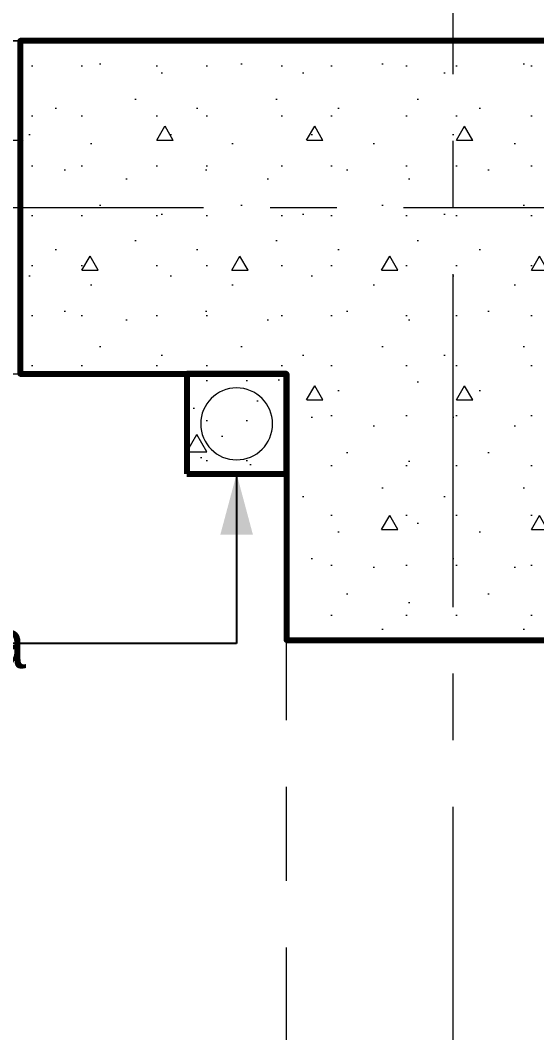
# Model space of a CAD drawing. Header units: inches. Extents: x -38 to 5698, y -33 to 92.
# Drawn here: x 228.67 to 229.446, y 38.411 to 39.931 of the extents above; entities that cross this region are included whole.
import ezdxf

# ---------------------------------------------------------------- set-up
doc = ezdxf.new("R2010")
doc.units = ezdxf.units.IN
doc.header["$MEASUREMENT"] = 0
for name, pattern in [('Hidden Line', [0.195611, 0.141111, -0.0545]), ('Punto & Raya', [0.65, 0.5, -0.075, 0, -0.075]), ('Rayas', [0.282222, 0.141111, -0.141111])]:
    doc.linetypes.add(name, pattern=pattern)
for name, color, linetype in [('02 _ ARQ _ ALB _ Ejes Generales', 7, 'Continuous'), ('02 _ ARQ _ ZON _ Espacio.3D', 7, 'Continuous'), ('08 _ STR _ EXT _ 06 Columnas', 7, 'Continuous'), ('08 _ STR _ EXT _ 07 Losa Aligerada', 7, 'Continuous'), ('08 _ STR _ EXT _ 09 Vigas', 7, 'Continuous'), ('Estructura - 04 MURO', 253, 'Continuous'), ('Estructura - Carga', 7, 'Continuous'), ('MEP - HVAC', 7, 'Continuous'), ('Notas - Etiquetas', 251, 'Continuous')]:
    doc.layers.add(name, color=color, linetype=linetype)
doc.styles.add('Estilo_Generado_4', font='swisse.ttf')
doc.dimstyles.new('Estilo_Generado__8', dxfattribs={"dimtxt": 0.18, "dimasz": 0.0912, "dimexe": 0.18, "dimexo": 0.0625, "dimgap": 0, "dimtad": 0, "dimtih": 1, "dimtoh": 1, "dimdec": 4, "dimzin": 0, "dimdsep": 46, "dimcen": 0.09, "dimadec": 0, "dimazin": 0, "dimtfac": 1, "dimtdec": 4, "dimtmove": 0, "dimatfit": 3, "dimldrblk": 'ARROWHEAD_5', "dimfxl": 1, "dimtolj": 1, "dimtzin": 0, "dimarcsym": 0})

# ---------------------------------------------------------------- blocks, each defined once
blk = doc.blocks.new('ARROWHEAD_5')
at = {"linetype": 'Continuous', "lineweight": 0}
blk.add_hatch(color=0, dxfattribs=at).paths.add_polyline_path([(-1, 0.2679), (0, 0), (-1, -0.2679)])
at = {"color": 0, "linetype": 'Continuous', "lineweight": 0}
blk.add_line((0, 0), (-1, 0), dxfattribs=at)

msp = doc.modelspace()

# ---------------------------------------------------------------- hatches: boundary and pattern name
at = {"layer": '08 _ STR _ EXT _ 06 Columnas', "linetype": 'Continuous', "lineweight": 9}
h = msp.add_hatch(dxfattribs=at)
h.set_pattern_fill('HORMIGÓN_EN_MASA_0002', style=0, pattern_type=2)
h.set_pattern_definition([(0, (185.00002, 3e-09), (0, 0.3897114), [0.024375, -0.200625]), (0, (185.11252, 0.19486), (0, 0.3897114), [0.024375, -0.200625]), (60, (185.00002, 3e-09), (-0.3375, 0.1948557), [0.024375, -0.200625]), (60, (185.22502, 3e-09), (-0.3375, 0.1948557), [0.024375, -0.200625]), (120, (185.0244, 3e-09), (0.3375, 0.1948557), [0.024375, -0.200625]), (120, (185.2494, 3e-09), (0.3375, 0.1948557), [0.024375, -0.200625]), (0, (185.00002, 0.0375), (0, 0.075), [0, -0.075, 0, -0.1125]), (45, (185.03752, 0.0375), (-0.05303301, 0.05303301), [0, -0.05625, 0, -0.09375])])
h.paths.add_polyline_path([(229.57, 39), (229.57, 39.9), (228.67, 39.9), (228.67, 39.4), (229.07, 39.4), (229.07, 39)])
at = {"layer": 'Estructura - Carga', "linetype": 'Continuous', "lineweight": 13}
h = msp.add_hatch(dxfattribs=at)
h.set_pattern_fill('HORMIGÓN_ARMADO_0002', color=251, style=0, pattern_type=2)
h.set_pattern_definition([(0, (185.00002, 3e-09), (0, 0.3117692), [0.03, -0.15]), (0, (185.09002, 0.1559), (0, 0.3117692), [0.03, -0.15]), (60, (185.00002, 3e-09), (-0.27, 0.1558846), [0.03, -0.15]), (60, (185.18002, 3e-09), (-0.27, 0.1558846), [0.03, -0.15]), (120, (185.03002, 3e-09), (0.27, 0.1558846), [0.03, -0.15]), (120, (185.21002, 3e-09), (0.27, 0.1558846), [0.03, -0.15]), (0, (185.000023, 0.03), (0, 0.06), [0, -0.06, 0, -0.09]), (45, (185.030023, 0.03), (-0.04242641, 0.04242641), [0, -0.045, 0, -0.075])])
h.paths.add_polyline_path([(228.92, 39.25), (229.07, 39.25), (229.07, 39.4), (228.92, 39.4)])

# ---------------------------------------------------------------- linework, layer by layer
at = {"layer": '02 _ ARQ _ ALB _ Ejes Generales', "color": 252, "linetype": 'Punto & Raya', "lineweight": 13}
for p, q in [((229.32, 3.05), (229.32, 44.9)), ((190.8454, 39.65), (239.57, 39.65))]:
    msp.add_line(p, q, dxfattribs=at)
at = {"layer": '02 _ ARQ _ ZON _ Espacio.3D', "color": 254, "linetype": 'Continuous', "lineweight": 0, "flags": 128}
msp.add_lwpolyline([(229.57, 39), (229.07, 39), (229.07, 39.4), (228.67, 39.4), (228.67, 39.7505), (225.9306, 39.7505), (225.9306, 39.4), (225.7006, 39.4), (222.57, 39.4), (222.57, 39), (222.07, 39), (222.07, 39.4), (220.8488, 39.4004), (220.8493, 39.7505), (215.97, 39.7505), (215.97, 39.4), (215.57, 39.4), (215.57, 39), (215.07, 39), (215.07, 39.7505), (208.57, 39.7505), (208.57, 39), (205.07, 39)], dxfattribs=at)
at = {"layer": '08 _ STR _ EXT _ 06 Columnas', "color": 7, "linetype": 'Continuous', "lineweight": 80, "flags": 128}
msp.add_lwpolyline([(229.57, 39), (229.57, 39.9), (228.67, 39.9), (228.67, 39.4), (229.07, 39.4), (229.07, 39)], close=True, dxfattribs=at)
at = {"layer": '08 _ STR _ EXT _ 07 Losa Aligerada', "color": 7, "linetype": 'Rayas', "lineweight": 18, "flags": 128}
msp.add_lwpolyline([(193.22, 11.97, 1.049431), (198.7936, 6.3), (209.6002, 6.3), (209.6002, 6.2005), (214.7981, 6.2005), (214.7981, 7.2), (222.07, 7.2), (222.07, 5.6637), (223.2699, 5.6637), (223.2699, 4.2), (228.3699, 4.2), (228.3699, 5.6637), (229.57, 5.6637), (229.57, 7.2), (236.57, 7.2), (236.57, 14.9999), (236.57, 15.1499), (236.5699, 15.1499), (236.5699, 15.7999), (236.57, 15.7999), (236.57, 18.1001), (236.57, 20.35), (234.07, 20.35), (231.67, 20.35), (231.67, 22.35), (231.67, 22.6), (231.67, 24.5), (231.67, 24.75), (231.67, 26.75), (236.57, 26.75), (236.57, 29.7), (236.57, 35.2005), (236.57, 39.9), (228.67, 39.9), (223.5529, 39.9), (223.5529, 40.9), (218.9324, 40.9), (218.9324, 39.9), (208.37, 39.9), (208.37, 41.4352), (207.42, 41.4352), (207.42, 42.9), (202.22, 42.9), (202.22, 41.4352), (201.2699, 41.4352), (201.2699, 39.9), (196.27, 39.9), (196.27, 41.1), (192.87, 41.1), (192.87, 37.7), (194.07, 37.7), (194.07, 33.9), (193.17, 33.9), (193.17, 21.2663), (193.22, 21.2663)], format="xyb", close=True, dxfattribs=at)
at = {"layer": '08 _ STR _ EXT _ 07 Losa Aligerada', "color": 7, "linetype": 'Continuous', "lineweight": 18, "flags": 128}
msp.add_lwpolyline([(236.57, 26.75), (236.57, 39.9), (228.67, 39.9), (226.1798, 39.9), (226.1798, 40.9), (221.5593, 40.9), (221.5593, 39.9), (208.37, 39.9), (208.37, 42.6544), (207.42, 42.6544)], dxfattribs=at)
at = {"layer": '08 _ STR _ EXT _ 09 Vigas', "color": 251, "linetype": 'Hidden Line', "lineweight": 13}
for p, q in [((194.07, 39.9), (236.57, 39.9)), ((229.57, 39.9), (229.07, 39.9)), ((222.57, 39.4), (229.07, 39.4)), ((229.07, 30.2), (229.07, 39.4))]:
    msp.add_line(p, q, dxfattribs=at)
at = {"layer": 'Estructura - 04 MURO', "color": 7, "linetype": 'Continuous', "lineweight": 13, "flags": 128}
msp.add_lwpolyline([(228.67, 39.9), (225.9306, 39.9)], dxfattribs=at)
at = {"layer": 'Estructura - Carga', "color": 7, "linetype": 'Continuous', "lineweight": 80, "flags": 128}
msp.add_lwpolyline([(228.92, 39.25), (229.07, 39.25), (229.07, 39.4), (228.92, 39.4)], close=True, dxfattribs=at)
at = {"layer": 'MEP - HVAC', "color": 7, "linetype": 'Continuous', "lineweight": 13, "flags": 128}
msp.add_lwpolyline([(228.995, 39.379, 1), (228.995, 39.271, 1)], format="xyb", close=True, dxfattribs=at)

# ---------------------------------------------------------------- texts
at = {"layer": 'Notas - Etiquetas', "color": 8, "linetype": 'Continuous', "lineweight": 35, "insert": (227.8167, 38.995), "char_height": 0.075, "attachment_point": 4, "style": 'Estilo_Generado_4'}
msp.add_mtext('\\A1;{\\pql;\\fSwis721 Ex BT|b0|i0|c0|p34;Columna Sanitaria}', dxfattribs=at)

# ---------------------------------------------------------------- leaders
at = {"layer": 'Notas - Etiquetas', "color": 8, "linetype": 'Continuous', "lineweight": 13, "annotation_type": 0, "has_hookline": 1, "hookline_direction": 1, "text_width": 1.0171}
msp.add_leader([(228.995, 39.25), (228.995, 38.995), (227.8167, 38.995)], dimstyle='Estilo_Generado__8', dxfattribs=at)

doc.saveas('drawing.dxf')
